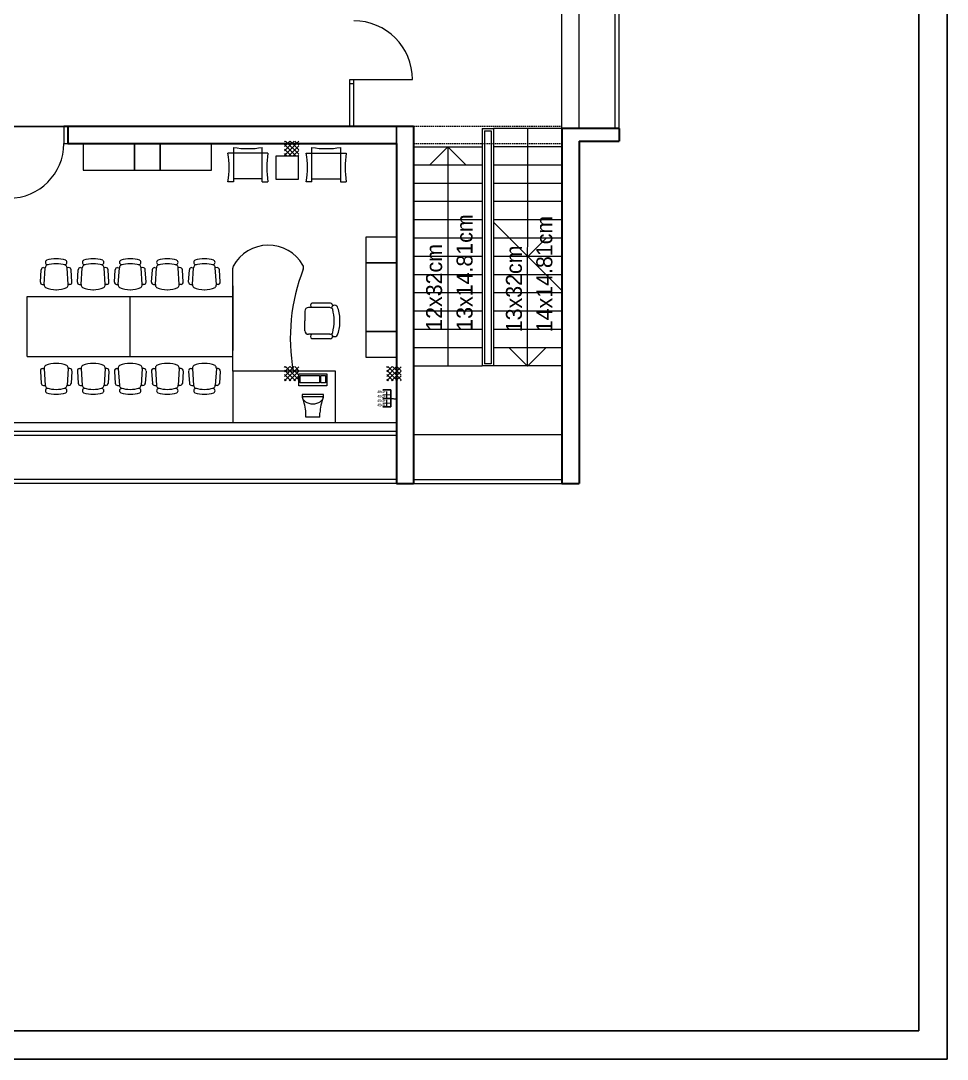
# Model space of a CAD drawing. Header units: inches. Extents: x 11 to 1053, y 2 to 902.
# Drawn here: x 890.7 to 1053.1, y 2.9 to 184.9 of the extents above; entities that cross this region are included whole.
import ezdxf

# ---------------------------------------------------------------- set-up
doc = ezdxf.new("R2010")
doc.units = ezdxf.units.IN
doc.header["$MEASUREMENT"] = 0
doc.linetypes.add('DASHED2', pattern=[0.375, 0.25, -0.125])
for name, color, linetype, lineweight in [('A-GREDE', 5, 'DASHED2', 0), ('OPREMA', 253, 'Continuous', 0), ('STOLARIJA', 5, 'Continuous', 0), ('STUBE', 5, 'Continuous', 0), ('ZID', 5, 'Continuous', 30)]:
    doc.layers.add(name, color=color, linetype=linetype, lineweight=lineweight)
doc.layers.add('SRAFURA', color=2, linetype='Continuous')
doc.styles.add('KOTE', font='stylu.ttf')

msp = doc.modelspace()

# ---------------------------------------------------------------- hatches: boundary and pattern name
at = {"layer": 'SRAFURA'}
h = msp.add_hatch(dxfattribs=at)
h.set_pattern_fill('ANSI37', color=256, scale=4.5, style=0)
h.set_pattern_definition([(45, (9278.6272, 5060.11716), (-0.397747564, 0.397747564), []), (135, (9278.6272, 5060.11716), (-0.397747564, -0.397747564), [])])
h.paths.add_polyline_path([(939.4, 161.31), (939.4, 163.81), (936.9, 163.81), (936.9, 161.31)])
h = msp.add_hatch(dxfattribs=at)
h.set_pattern_fill('ANSI37', color=256, scale=4.5, style=0)
h.set_pattern_definition([(45, (9278.6272, 5020.60407), (-0.397747564, 0.397747564), []), (135, (9278.6272, 5020.60407), (-0.397747564, -0.397747564), [])])
h.paths.add_polyline_path([(939.4, 121.8), (939.4, 124.3), (936.9, 124.3), (936.9, 121.8)])
h = msp.add_hatch(dxfattribs=at)
h.set_pattern_fill('ANSI37', color=256, scale=4.5, style=0)
h.set_pattern_definition([(45, (9296.55397, 5020.60407), (-0.397747564, 0.397747564), []), (135, (9296.55397, 5020.60407), (-0.397747564, -0.397747564), [])])
h.paths.add_polyline_path([(957.33, 121.8), (957.33, 124.3), (954.83, 124.3), (954.83, 121.8)])

# ---------------------------------------------------------------- linework, layer by layer
for p, q in [((1053.05, 900.9), (1053.05, 2.92)), ((1048.05, 895.9), (1048.05, 7.92)), ((1048.05, 7.92), (35.54, 7.92)), ((1053.05, 2.92), (10.54, 2.92))]:
    msp.add_line(p, q)
at = {"color": 85, "true_color": 0x58ba48}
for p, q in [((876.93, 166.38), (956.53, 166.38)), ((956.53, 166.38), (956.53, 118.59)), ((956.53, 118.59), (955.56, 118.74, 50))]:
    msp.add_line(p, q, dxfattribs=at)
at = {"color": 2}
for p, q in [((954.13, 120.22, 50), (955.56, 120.22, 50)), ((955.56, 120.22, 50), (955.56, 118.74, 50)), ((955.56, 118.74, 50), (954.13, 118.74, 50)), ((954.13, 118.74, 50), (955.56, 118.74, 50)), ((955.56, 118.74, 50), (955.56, 117.25, 50)), ((955.56, 117.25, 50), (954.13, 117.25, 50))]:
    msp.add_line(p, q, dxfattribs=at)
at = {"layer": 'A-GREDE'}
for p, q in [((959.53, 166.41, 50), (985.53, 166.41, 50)), ((959.53, 163.41, 50), (985.53, 163.41, 50))]:
    msp.add_line(p, q, dxfattribs=at)
at = {"layer": 'OPREMA'}
for p, q in [((927.99, 162.7, 50), (927.99, 156.7, 50)), ((932.99, 156.7, 50), (932.99, 162.7, 50)), ((941.72, 156.7, 50), (941.72, 162.7, 50)), ((946.72, 162.7, 50), (946.72, 156.7, 50)), ((933.99, 161.7, 50), (926.99, 161.7, 50)), ((940.72, 161.7, 50), (947.72, 161.7, 50)), ((927.99, 156.7, 50), (926.99, 156.7, 50)), ((932.99, 157.2, 50), (927.99, 157.2, 50)), ((932.99, 156.7, 50), (933.99, 156.7, 50)), ((941.72, 156.7, 50), (940.72, 156.7, 50)), ((941.72, 157.2, 50), (946.72, 157.2, 50)), ((946.72, 156.7, 50), (947.72, 156.7, 50)), ((894.12, 139.12, 50), (894.25, 141.28, 50)), ((894.68, 141.65, 50), (894.98, 141.63, 50)), ((894.79, 138.67, 50), (894.98, 141.63, 50)), ((899.09, 141.65, 50), (898.79, 141.63, 50)), ((898.98, 138.67, 50), (898.79, 141.63, 50)), ((899.65, 139.12, 50), (899.52, 141.28, 50)), ((900.6, 139.12, 50), (900.74, 141.28, 50)), ((901.16, 141.65, 50), (901.46, 141.63, 50)), ((901.27, 138.67, 50), (901.46, 141.63, 50)), ((905.58, 141.65, 50), (905.28, 141.63, 50)), ((905.46, 138.67, 50), (905.28, 141.63, 50)), ((906.13, 139.12, 50), (906, 141.28, 50)), ((907.1, 139.12, 50), (907.24, 141.28, 50)), ((907.66, 141.65, 50), (907.96, 141.63, 50)), ((907.77, 138.67, 50), (907.96, 141.63, 50)), ((912.08, 141.65, 50), (911.78, 141.63, 50)), ((911.96, 138.67, 50), (911.78, 141.63, 50)), ((912.63, 139.12, 50), (912.5, 141.28, 50)), ((913.6, 139.12, 50), (913.74, 141.28, 50)), ((914.16, 141.65, 50), (914.46, 141.63, 50)), ((914.27, 138.67, 50), (914.46, 141.63, 50)), ((918.58, 141.65, 50), (918.28, 141.63, 50)), ((918.46, 138.67, 50), (918.28, 141.63, 50)), ((919.13, 139.12, 50), (919, 141.28, 50)), ((920.1, 139.12, 50), (920.24, 141.28, 50)), ((920.66, 141.65, 50), (920.96, 141.63, 50)), ((920.77, 138.67, 50), (920.96, 141.63, 50)), ((925.08, 141.65, 50), (924.78, 141.63, 50)), ((924.96, 138.67, 50), (924.78, 141.63, 50)), ((925.63, 139.12, 50), (925.5, 141.28, 50)), ((927.83, 123.51, 50), (927.83, 141.55, 50)), ((894.49, 138.69, 50), (894.79, 138.67, 50)), ((899.28, 138.69, 50), (898.98, 138.67, 50)), ((900.97, 138.69, 50), (901.27, 138.67, 50)), ((905.76, 138.69, 50), (905.46, 138.67, 50)), ((907.47, 138.69, 50), (907.77, 138.67, 50)), ((912.26, 138.69, 50), (911.96, 138.67, 50)), ((913.97, 138.69, 50), (914.27, 138.67, 50)), ((918.76, 138.69, 50), (918.46, 138.67, 50)), ((920.47, 138.69, 50), (920.77, 138.67, 50)), ((925.26, 138.69, 50), (924.96, 138.67, 50)), ((927.83, 138.43, 50), (927.83, 127.13, 50)), ((891.83, 136.57, 50), (927.83, 136.57, 50)), ((891.83, 126.07, 50), (891.83, 136.57, 50)), ((909.83, 126.07, 50), (909.83, 136.57, 50)), ((909.83, 136.57, 50), (909.83, 136.57, 50)), ((944.97, 135.44, 50), (941.69, 135.44, 50)), ((940.49, 134.04, 50), (940.49, 132.3, 50)), ((944.84, 134.64, 50), (941.09, 134.64, 50)), ((940.49, 130.56, 50), (940.49, 132.3, 50)), ((944.84, 129.96, 50), (941.09, 129.96, 50)), ((944.97, 129.16, 50), (941.69, 129.16, 50)), ((891.83, 126.07, 50), (927.83, 126.07, 50)), ((894.49, 123.96, 50), (894.79, 123.98, 50)), ((894.79, 123.98, 50), (894.98, 121.02, 50)), ((898.98, 123.98, 50), (898.79, 121.02, 50)), ((899.28, 123.96, 50), (898.98, 123.98, 50)), ((900.97, 123.96, 50), (901.27, 123.98, 50)), ((901.27, 123.98, 50), (901.46, 121.02, 50)), ((905.46, 123.98, 50), (905.28, 121.02, 50)), ((905.76, 123.96, 50), (905.46, 123.98, 50)), ((907.47, 123.96, 50), (907.77, 123.98, 50)), ((907.77, 123.98, 50), (907.96, 121.02, 50)), ((911.96, 123.98, 50), (911.78, 121.02, 50)), ((912.26, 123.96, 50), (911.96, 123.98, 50)), ((913.97, 123.96, 50), (914.27, 123.98, 50)), ((914.27, 123.98, 50), (914.46, 121.02, 50)), ((918.46, 123.98, 50), (918.28, 121.02, 50)), ((918.76, 123.96, 50), (918.46, 123.98, 50)), ((920.47, 123.96, 50), (920.77, 123.98, 50)), ((920.77, 123.98, 50), (920.96, 121.02, 50)), ((924.96, 123.98, 50), (924.78, 121.02, 50)), ((925.26, 123.96, 50), (924.96, 123.98, 50)), ((894.12, 123.53, 50), (894.25, 121.37, 50)), ((899.65, 123.53, 50), (899.52, 121.37, 50)), ((900.6, 123.53, 50), (900.74, 121.37, 50)), ((906.13, 123.53, 50), (906, 121.37, 50)), ((907.1, 123.53, 50), (907.24, 121.37, 50)), ((912.63, 123.53, 50), (912.5, 121.37, 50)), ((913.6, 123.53, 50), (913.74, 121.37, 50)), ((919.13, 123.53, 50), (919, 121.37, 50)), ((920.1, 123.53, 50), (920.24, 121.37, 50)), ((925.63, 123.53, 50), (925.5, 121.37, 50)), ((945.83, 123.51, 50), (927.83, 123.51, 50)), ((927.83, 123.51, 50), (927.83, 114.51, 50)), ((943.29, 122.77, 50), (944.07, 122.77, 50)), ((945.83, 114.51, 50), (945.83, 123.51, 50)), ((894.68, 121, 50), (894.98, 121.02, 50)), ((899.09, 121, 50), (898.79, 121.02, 50)), ((901.16, 121, 50), (901.46, 121.02, 50)), ((905.58, 121, 50), (905.28, 121.02, 50)), ((907.66, 121, 50), (907.96, 121.02, 50)), ((912.08, 121, 50), (911.78, 121.02, 50)), ((914.16, 121, 50), (914.46, 121.02, 50)), ((918.58, 121, 50), (918.28, 121.02, 50)), ((920.66, 121, 50), (920.96, 121.02, 50)), ((925.08, 121, 50), (924.78, 121.02, 50)), ((943.72, 119.05, 50), (943.72, 119.43, 50)), ((943.11, 115.43, 50), (943.11, 116.17, 50)), ((927.83, 114.51, 50), (945.83, 114.51, 50))]:
    msp.add_line(p, q, dxfattribs=at)
at = {"layer": 'OPREMA', "lineweight": 13}
for p, q in [((939.42, 120.96, 50), (939.42, 123.03, 50)), ((939.42, 123.03, 50), (944.33, 123.03, 50)), ((939.67, 121.48, 50), (939.67, 122.77, 50)), ((939.67, 122.77, 50), (943.03, 122.77, 50)), ((943.03, 122.77, 50), (943.03, 121.48, 50)), ((943.29, 121.48, 50), (943.29, 122.77, 50)), ((944.07, 122.77, 50), (944.07, 121.48, 50)), ((944.33, 123.03, 50), (944.33, 120.96, 50)), ((944.33, 120.96, 50), (939.42, 120.96, 50)), ((943.03, 121.48, 50), (939.67, 121.48, 50)), ((944.07, 121.48, 50), (943.29, 121.48, 50)), ((943.72, 119.43, 50), (940.02, 119.43, 50)), ((940.02, 119.43, 50), (940.02, 119.05, 50)), ((940.02, 119.05, 50), (943.72, 119.05, 50)), ((940.64, 115.43, 50), (940.64, 116.17, 50)), ((943.11, 115.43, 50), (940.64, 115.43, 50))]:
    msp.add_line(p, q, dxfattribs=at)
at = {"layer": 'OPREMA', "elevation": 50}
for points in [[(910.61, 163.41), (901.61, 163.41), (901.61, 158.74), (910.61, 158.74)], [(915.11, 158.74), (915.11, 163.41), (910.61, 163.41), (910.61, 158.74)], [(924.11, 163.41), (915.11, 163.41), (915.11, 158.74), (924.11, 158.74)], [(935.36, 157.17), (939.36, 157.17), (939.36, 161.17), (935.36, 161.17)], [(951.13, 142.47), (956.53, 142.47), (956.53, 146.97), (951.13, 146.97)], [(951.13, 130.47), (956.53, 130.47), (956.53, 142.47), (951.13, 142.47)], [(951.13, 125.97), (956.53, 125.97), (956.53, 130.47), (951.13, 130.47)]]:
    msp.add_lwpolyline(points, close=True, dxfattribs=at)
at = {"layer": 'OPREMA'}
for centre, radius, start, end in [((930.49, 178.22, 50), 15.72, 260.8522, 279.1478), ((944.22, 178.22, 50), 15.72, 260.8522, 279.1478), ((911.47, 159.2, 50), 15.73, 350.8522, 9.1478), ((949.52, 159.2, 50), 15.72, 170.8522, 189.1478), ((925.2, 159.2, 50), 15.72, 350.8522, 9.1478), ((963.25, 159.2, 50), 15.73, 170.8522, 189.1478), ((934.08, 138.57, 50), 7.01, 30.14, 151.389), ((895.57, 141.59, 50), 0.6, 118.9385, 176.4237), ((895.41, 142.57, 50), 0.406, 118.7717, 281.0887), ((896.88, 137.91, 50), 5.29, 90, 108.412), ((896.88, 136.55, 50), 5.79, 90, 106.0342), ((896.88, 137.91, 50), 5.29, 71.588, 90), ((896.88, 136.55, 50), 5.79, 73.9658, 90), ((898.36, 142.57, 50), 0.406, 258.9113, 61.2283), ((898.19, 141.59, 50), 0.6, 3.5763, 61.0615), ((902.06, 141.59, 50), 0.6, 118.9385, 176.4237), ((901.89, 142.57, 50), 0.406, 118.7717, 281.0887), ((903.37, 137.91, 50), 5.29, 90, 108.412), ((903.37, 136.55, 50), 5.79, 90, 106.0342), ((903.37, 137.91, 50), 5.29, 71.588, 90), ((903.37, 136.55, 50), 5.79, 73.9658, 90), ((904.84, 142.57, 50), 0.406, 258.9113, 61.2283), ((904.68, 141.59, 50), 0.6, 3.5763, 61.0615), ((908.56, 141.59, 50), 0.6, 118.9385, 176.4237), ((908.39, 142.57, 50), 0.406, 118.7717, 281.0887), ((909.87, 137.91, 50), 5.29, 90, 108.412), ((909.87, 136.55, 50), 5.79, 90, 106.0342), ((909.87, 137.91, 50), 5.29, 71.588, 90), ((909.87, 136.55, 50), 5.79, 73.9658, 90), ((911.34, 142.57, 50), 0.406, 258.9113, 61.2283), ((911.18, 141.59, 50), 0.6, 3.5763, 61.0615), ((915.06, 141.59, 50), 0.6, 118.9385, 176.4237), ((914.89, 142.57, 50), 0.406, 118.7717, 281.0887), ((916.37, 137.91, 50), 5.29, 90, 108.412), ((916.37, 136.55, 50), 5.79, 90, 106.0342), ((916.37, 137.91, 50), 5.29, 71.588, 90), ((916.37, 136.55, 50), 5.79, 73.9658, 90), ((917.84, 142.57, 50), 0.406, 258.9113, 61.2283), ((917.68, 141.59, 50), 0.6, 3.5763, 61.0615), ((921.56, 141.59, 50), 0.6, 118.9385, 176.4237), ((921.39, 142.57, 50), 0.406, 118.7717, 281.0887), ((922.87, 137.91, 50), 5.29, 90, 108.412), ((922.87, 136.55, 50), 5.79, 90, 106.0342), ((922.87, 137.91, 50), 5.29, 71.588, 90), ((922.87, 136.55, 50), 5.79, 73.9658, 90), ((924.34, 142.57, 50), 0.406, 258.9113, 61.2283), ((924.18, 141.59, 50), 0.6, 3.5763, 61.0615), ((939.45, 141.69, 50), 0.8, 338.7393, 30.14), ((894.65, 141.25, 50), 0.4, 86.4237, 176.4237), ((899.12, 141.25, 50), 0.4, 3.5763, 93.5763), ((901.13, 141.25, 50), 0.4, 86.4237, 176.4237), ((905.6, 141.25, 50), 0.4, 3.5763, 93.5763), ((907.63, 141.25, 50), 0.4, 86.4237, 176.4237), ((912.1, 141.25, 50), 0.4, 3.5763, 93.5763), ((914.13, 141.25, 50), 0.4, 86.4237, 176.4237), ((918.6, 141.25, 50), 0.4, 3.5763, 93.5763), ((920.63, 141.25, 50), 0.4, 86.4237, 176.4237), ((925.1, 141.25, 50), 0.4, 3.5763, 93.5763), ((928.63, 141.55, 50), 0.8, 151.389, 180), ((971.39, 129.26, 50), 33.47, 158.7393, 189.8996), ((894.52, 139.09, 50), 0.4, 176.4237, 266.4237), ((895.39, 138.63, 50), 0.6, 176.4237, 231.64), ((898.38, 138.63, 50), 0.6, 308.36, 3.5763), ((899.25, 139.09, 50), 0.4, 273.5763, 3.5763), ((901, 139.09, 50), 0.4, 176.4237, 266.4237), ((901.87, 138.63, 50), 0.6, 176.4237, 231.64), ((904.86, 138.63, 50), 0.6, 308.36, 3.5763), ((905.74, 139.09, 50), 0.4, 273.5763, 3.5763), ((907.5, 139.09, 50), 0.4, 176.4237, 266.4237), ((908.37, 138.63, 50), 0.6, 176.4237, 231.64), ((911.36, 138.63, 50), 0.6, 308.36, 3.5763), ((912.24, 139.09, 50), 0.4, 273.5763, 3.5763), ((914, 139.09, 50), 0.4, 176.4237, 266.4237), ((914.87, 138.63, 50), 0.6, 176.4237, 231.64), ((917.86, 138.63, 50), 0.6, 308.36, 3.5763), ((918.74, 139.09, 50), 0.4, 273.5763, 3.5763), ((920.5, 139.09, 50), 0.4, 176.4237, 266.4237), ((921.37, 138.63, 50), 0.6, 176.4237, 231.64), ((924.36, 138.63, 50), 0.6, 308.36, 3.5763), ((925.24, 139.09, 50), 0.4, 273.5763, 3.5763), ((896.94, 142.77, 50), 4.99, 247.3599, 269.3764), ((896.91, 142.77, 50), 4.99, 269.285, 269.6682), ((896.83, 142.77, 50), 4.99, 270.6236, 292.6401), ((896.86, 142.77, 50), 4.99, 270.3318, 270.715), ((903.42, 142.77, 50), 4.99, 247.3599, 269.3764), ((903.4, 142.77, 50), 4.99, 269.285, 269.6682), ((903.31, 142.77, 50), 4.99, 270.6236, 292.6401), ((903.34, 142.77, 50), 4.99, 270.3318, 270.715), ((909.92, 142.77, 50), 4.99, 247.3599, 269.3764), ((909.9, 142.77, 50), 4.99, 269.285, 269.6682), ((909.81, 142.77, 50), 4.99, 270.6236, 292.6401), ((909.84, 142.77, 50), 4.99, 270.3318, 270.715), ((916.42, 142.77, 50), 4.99, 247.3599, 269.3764), ((916.4, 142.77, 50), 4.99, 269.285, 269.6682), ((916.31, 142.77, 50), 4.99, 270.6236, 292.6401), ((916.34, 142.77, 50), 4.99, 270.3318, 270.715), ((922.92, 142.77, 50), 4.99, 247.3599, 269.3764), ((922.9, 142.77, 50), 4.99, 269.285, 269.6682), ((922.81, 142.77, 50), 4.99, 270.6236, 292.6401), ((922.84, 142.77, 50), 4.99, 270.3318, 270.715), ((941.91, 135.04, 50), 0.455, 118.3493, 241.6507), ((944.73, 134.86, 50), 0.633, 6.6331, 67.5695), ((945.7, 134.48, 50), 0.565, 8.0188, 171.9812), ((941.09, 134.04, 50), 0.6, 90, 180), ((944.84, 134.04, 50), 0.6, 31.2435, 90), ((938.41, 132.5, 50), 7.18, 358.6122, 14.9824), ((940.88, 132.61, 50), 5.72, 356.9143, 19.9143), ((938.41, 132.11, 50), 7.18, 345.0176, 1.3878), ((940.88, 132, 50), 5.72, 340.0857, 3.0857), ((941.09, 130.56, 50), 0.6, 180, 270), ((941.91, 129.56, 50), 0.455, 118.3493, 241.6507), ((944.84, 130.56, 50), 0.6, 270, 328.7565), ((944.73, 129.75, 50), 0.633, 292.4305, 353.3669), ((945.7, 130.13, 50), 0.565, 188.0188, 351.9812), ((894.52, 123.56, 50), 0.4, 93.5763, 183.5763), ((895.39, 124.02, 50), 0.6, 128.36, 183.5763), ((896.94, 119.88, 50), 4.99, 90.6236, 112.6401), ((896.91, 119.88, 50), 4.99, 90.3318, 90.715), ((896.86, 119.88, 50), 4.99, 89.285, 89.6682), ((896.83, 119.88, 50), 4.99, 67.3599, 89.3764), ((898.38, 124.02, 50), 0.6, 356.4237, 51.64), ((899.25, 123.56, 50), 0.4, 356.4237, 86.4237), ((901, 123.56, 50), 0.4, 93.5763, 183.5763), ((901.87, 124.02, 50), 0.6, 128.36, 183.5763), ((903.42, 119.88, 50), 4.99, 90.6236, 112.6401), ((903.4, 119.88, 50), 4.99, 90.3318, 90.715), ((903.34, 119.88, 50), 4.99, 89.285, 89.6682), ((903.31, 119.88, 50), 4.99, 67.3599, 89.3764), ((904.86, 124.02, 50), 0.6, 356.4237, 51.64), ((905.74, 123.56, 50), 0.4, 356.4237, 86.4237), ((907.5, 123.56, 50), 0.4, 93.5763, 183.5763), ((908.37, 124.02, 50), 0.6, 128.36, 183.5763), ((909.92, 119.88, 50), 4.99, 90.6236, 112.6401), ((909.9, 119.88, 50), 4.99, 90.3318, 90.715), ((909.81, 119.88, 50), 4.99, 67.3599, 89.3764), ((909.84, 119.88, 50), 4.99, 89.285, 89.6682), ((911.36, 124.02, 50), 0.6, 356.4237, 51.64), ((912.24, 123.56, 50), 0.4, 356.4237, 86.4237), ((914, 123.56, 50), 0.4, 93.5763, 183.5763), ((914.87, 124.02, 50), 0.6, 128.36, 183.5763), ((916.42, 119.88, 50), 4.99, 90.6236, 112.6401), ((916.4, 119.88, 50), 4.99, 90.3318, 90.715), ((916.34, 119.88, 50), 4.99, 89.285, 89.6682), ((916.31, 119.88, 50), 4.99, 67.3599, 89.3764), ((917.86, 124.02, 50), 0.6, 356.4237, 51.64), ((918.74, 123.56, 50), 0.4, 356.4237, 86.4237), ((920.5, 123.56, 50), 0.4, 93.5763, 183.5763), ((921.37, 124.02, 50), 0.6, 128.36, 183.5763), ((922.92, 119.88, 50), 4.99, 90.6236, 112.6401), ((922.9, 119.88, 50), 4.99, 90.3318, 90.715), ((922.84, 119.88, 50), 4.99, 89.285, 89.6682), ((922.81, 119.88, 50), 4.99, 67.3599, 89.3764), ((924.36, 124.02, 50), 0.6, 356.4237, 51.64), ((925.24, 123.56, 50), 0.4, 356.4237, 86.4237), ((894.65, 121.4, 50), 0.4, 183.5763, 273.5763), ((895.57, 121.06, 50), 0.6, 183.5763, 241.0615), ((895.41, 120.08, 50), 0.406, 78.9113, 241.2283), ((896.88, 126.1, 50), 5.79, 253.9658, 270), ((896.88, 126.1, 50), 5.79, 270, 286.0342), ((898.36, 120.08, 50), 0.406, 298.7717, 101.0887), ((898.19, 121.06, 50), 0.6, 298.9385, 356.4237), ((899.12, 121.4, 50), 0.4, 266.4237, 356.4237), ((901.13, 121.4, 50), 0.4, 183.5763, 273.5763), ((902.06, 121.06, 50), 0.6, 183.5763, 241.0615), ((901.89, 120.08, 50), 0.406, 78.9113, 241.2283), ((903.37, 126.1, 50), 5.79, 253.9658, 270), ((903.37, 126.1, 50), 5.79, 270, 286.0342), ((904.84, 120.08, 50), 0.406, 298.7717, 101.0887), ((904.68, 121.06, 50), 0.6, 298.9385, 356.4237), ((905.6, 121.4, 50), 0.4, 266.4237, 356.4237), ((907.63, 121.4, 50), 0.4, 183.5763, 273.5763), ((908.56, 121.06, 50), 0.6, 183.5763, 241.0615), ((908.39, 120.08, 50), 0.406, 78.9113, 241.2283), ((909.87, 126.1, 50), 5.79, 253.9658, 270), ((909.87, 126.1, 50), 5.79, 270, 286.0342), ((911.34, 120.08, 50), 0.406, 298.7717, 101.0887), ((911.18, 121.06, 50), 0.6, 298.9385, 356.4237), ((912.1, 121.4, 50), 0.4, 266.4237, 356.4237), ((914.13, 121.4, 50), 0.4, 183.5763, 273.5763), ((915.06, 121.06, 50), 0.6, 183.5763, 241.0615), ((914.89, 120.08, 50), 0.406, 78.9113, 241.2283), ((916.37, 126.1, 50), 5.79, 253.9658, 270), ((916.37, 126.1, 50), 5.79, 270, 286.0342), ((917.84, 120.08, 50), 0.406, 298.7717, 101.0887), ((917.68, 121.06, 50), 0.6, 298.9385, 356.4237), ((918.6, 121.4, 50), 0.4, 266.4237, 356.4237), ((920.63, 121.4, 50), 0.4, 183.5763, 273.5763), ((921.56, 121.06, 50), 0.6, 183.5763, 241.0615), ((921.39, 120.08, 50), 0.406, 78.9113, 241.2283), ((922.87, 126.1, 50), 5.79, 253.9658, 270), ((922.87, 126.1, 50), 5.79, 270, 286.0342), ((924.34, 120.08, 50), 0.406, 298.7717, 101.0887), ((924.18, 121.06, 50), 0.6, 298.9385, 356.4237), ((925.1, 121.4, 50), 0.4, 266.4237, 356.4237), ((896.88, 124.74, 50), 5.29, 251.588, 270), ((896.88, 124.74, 50), 5.29, 270, 288.412), ((903.37, 124.74, 50), 5.29, 251.588, 270), ((903.37, 124.74, 50), 5.29, 270, 288.412), ((909.87, 124.74, 50), 5.29, 251.588, 270), ((909.87, 124.74, 50), 5.29, 270, 288.412), ((916.37, 124.74, 50), 5.29, 251.588, 270), ((916.37, 124.74, 50), 5.29, 270, 288.412), ((922.87, 124.74, 50), 5.29, 251.588, 270), ((922.87, 124.74, 50), 5.29, 270, 288.412)]:
    msp.add_arc(centre, radius, start, end, dxfattribs=at)
at = {"layer": 'OPREMA', "lineweight": 13}
for centre, radius, start, end in [((940.99, 119.24, 50), 0.986, 168.5396, 169.2467), ((932.55, 115.79, 50), 8.1, 2.7518, 22.284), ((951.2, 115.79, 50), 8.1, 157.716, 177.2482)]:
    msp.add_arc(centre, radius, start, end, dxfattribs=at)
msp.add_ellipse((941.87, 119.05, 50), major_axis=(1.85, 0), ratio=0.692308, start_param=3.141593, end_param=6.283185, dxfattribs=at)
at = {"layer": 'STOLARIJA'}
for p, q in [((985.53, 166.01, 50), (985.53, 663.81, 50)), ((988.53, 166.01, 50), (988.53, 663.81, 50)), ((994.83, 166.01, 50), (994.83, 663.81, 50)), ((995.53, 166.01, 50), (995.53, 663.81, 50)), ((948.33, 166.41, 50), (948.33, 174.61, 50)), ((948.33, 174.61, 50), (959.33, 174.61, 50)), ((948.33, 173.91, 50), (949.03, 173.91, 50)), ((948.33, 173.91, 50), (949.03, 173.91, 50)), ((949.03, 166.41, 50), (949.03, 174.61, 50)), ((898.93, 166.41, 50), (898.23, 166.41, 50)), ((898.23, 166.41, 50), (898.23, 163.41, 50)), ((898.23, 163.41, 50), (898.93, 163.41, 50)), ((879.93, 114.51, 50), (956.53, 114.51, 50)), ((879.93, 113.01, 50), (956.53, 113.01, 50)), ((879.93, 112.31, 50), (956.53, 112.31, 50)), ((956.53, 104.51, 50), (720.33, 104.51, 50)), ((956.53, 103.81, 50), (720.33, 103.81, 50)), ((959.53, 104.51, 50), (985.53, 104.51, 50)), ((959.53, 103.81, 50), (985.53, 103.81, 50))]:
    msp.add_line(p, q, dxfattribs=at)
for centre, radius, start, end in [((949.03, 174.61, 50), 10.3, 0, 90), ((888.63, 163.41, 50), 9.6, 270, 0)]:
    msp.add_arc(centre, radius, start, end, dxfattribs=at)
at = {"layer": 'STUBE'}
for p, q in [((971.53, 166.01, 50), (971.53, 124.41, 50)), ((971.53, 166.01, 50), (973.53, 166.01, 50)), ((971.93, 165.61, 50), (971.93, 124.81, 50)), ((971.93, 165.61, 50), (973.13, 165.61, 50)), ((973.13, 165.61, 50), (973.13, 124.81, 50)), ((973.53, 166.01, 50), (973.53, 124.41, 50)), ((985.53, 166.01, 50), (973.53, 166.01, 50)), ((979.5, 124.41, 50), (979.53, 166.01, 50)), ((959.53, 162.81, 50), (971.53, 162.81, 50)), ((965.53, 162.81, 50), (962.33, 159.61, 50)), ((965.53, 162.81, 50), (965.53, 124.41, 50)), ((965.53, 162.81, 50), (968.73, 159.61, 50)), ((985.53, 162.81, 50), (973.53, 162.81, 50)), ((971.53, 159.61, 50), (959.53, 159.61, 50)), ((985.53, 159.61, 50), (973.53, 159.61, 50)), ((971.53, 156.41, 50), (959.53, 156.41, 50)), ((985.53, 156.41, 50), (973.53, 156.41, 50)), ((971.53, 153.21, 50), (959.53, 153.21, 50)), ((985.53, 153.21, 50), (973.53, 153.21, 50)), ((971.53, 150.01, 50), (959.53, 150.01, 50)), ((985.53, 150.01, 50), (973.53, 150.01, 50)), ((973.53, 149.62, 50), (985.53, 137.62, 50)), ((971.53, 146.81, 50), (959.53, 146.81, 50)), ((985.53, 146.81, 50), (973.53, 146.81, 50)), ((979.53, 143.61, 50), (982.74, 146.82, 50)), ((971.53, 143.61, 50), (959.53, 143.61, 50)), ((985.53, 143.61, 50), (973.53, 143.61, 50)), ((971.53, 140.41, 50), (959.53, 140.41, 50)), ((985.53, 140.41, 50), (973.53, 140.41, 50)), ((971.53, 137.21, 50), (959.53, 137.21, 50)), ((976.43, 137.21, 50), (973.53, 137.21, 50)), ((985.53, 137.21, 50), (973.53, 137.21, 50)), ((971.53, 134.01, 50), (959.53, 134.01, 50)), ((985.53, 134.01, 50), (973.53, 134.01, 50)), ((971.53, 130.81, 50), (959.53, 130.81, 50)), ((985.53, 130.81, 50), (973.53, 130.81, 50)), ((971.53, 127.61, 50), (959.53, 127.61, 50)), ((985.53, 127.61, 50), (973.53, 127.61, 50)), ((979.52, 124.4, 50), (976.3, 127.61, 50)), ((979.52, 124.4, 50), (982.73, 127.61, 50)), ((959.53, 124.41, 50), (971.53, 124.41, 50)), ((985.53, 124.41, 50), (971.53, 124.41, 50)), ((973.13, 124.81, 50), (971.93, 124.81, 50)), ((959.53, 112.41, 50), (985.53, 112.41, 50)), ((959.53, 112.41, 50), (985.53, 112.41, 50))]:
    msp.add_line(p, q, dxfattribs=at)
at = {"layer": 'ZID'}
for p, q in [((898.93, 166.41, 50), (959.53, 166.41, 50)), ((898.93, 166.41, 50), (898.93, 163.41, 50)), ((959.53, 166.41, 50), (959.53, 103.81, 50)), ((985.53, 166.01, 50), (985.53, 103.81, 50)), ((995.53, 166.01, 50), (985.53, 166.01, 50)), ((995.53, 166.01, 50), (995.53, 163.81, 50)), ((988.53, 163.81, 50), (988.53, 103.81, 50)), ((988.53, 163.81, 50), (995.53, 163.81, 50)), ((898.93, 163.41, 50), (956.53, 163.41, 50)), ((956.53, 163.41, 50), (956.53, 103.81, 50)), ((956.53, 103.81, 50), (959.53, 103.81, 50)), ((985.53, 103.81, 50), (988.53, 103.81, 50))]:
    msp.add_line(p, q, dxfattribs=at)

# ---------------------------------------------------------------- texts
at = {"color": 2, "insert": (954.62, 120.12, 50), "char_height": 0.4626, "attachment_point": 3}
msp.add_mtext('\\pxt0;{\\W0.8;\\T0.75;48x1+\\P48x2+\\P48x3+\\P48x4+}', dxfattribs=at)
at = {"color": 2, "char_height": 1.928, "width": 0.8542, "attachment_point": 7, "rotation": 270}
for insert in [(953.88, 120.12, 50), (953.88, 118.64, 50)]:
    msp.add_mtext('{+}', dxfattribs=dict(at, insert=insert))
at = {"layer": 'STUBE', "style": 'KOTE'}
for s, p in [('13x14.81cm', (969.86, 130.59, 50)), ('14x14.81cm', (983.84, 130.33, 50)), ('12x32cm', (964.52, 130.59, 50)), ('13x32cm', (978.51, 130.33, 50))]:
    msp.add_text(s, height=2.8, rotation=90, dxfattribs=at).set_placement(p)

doc.saveas('drawing.dxf')
